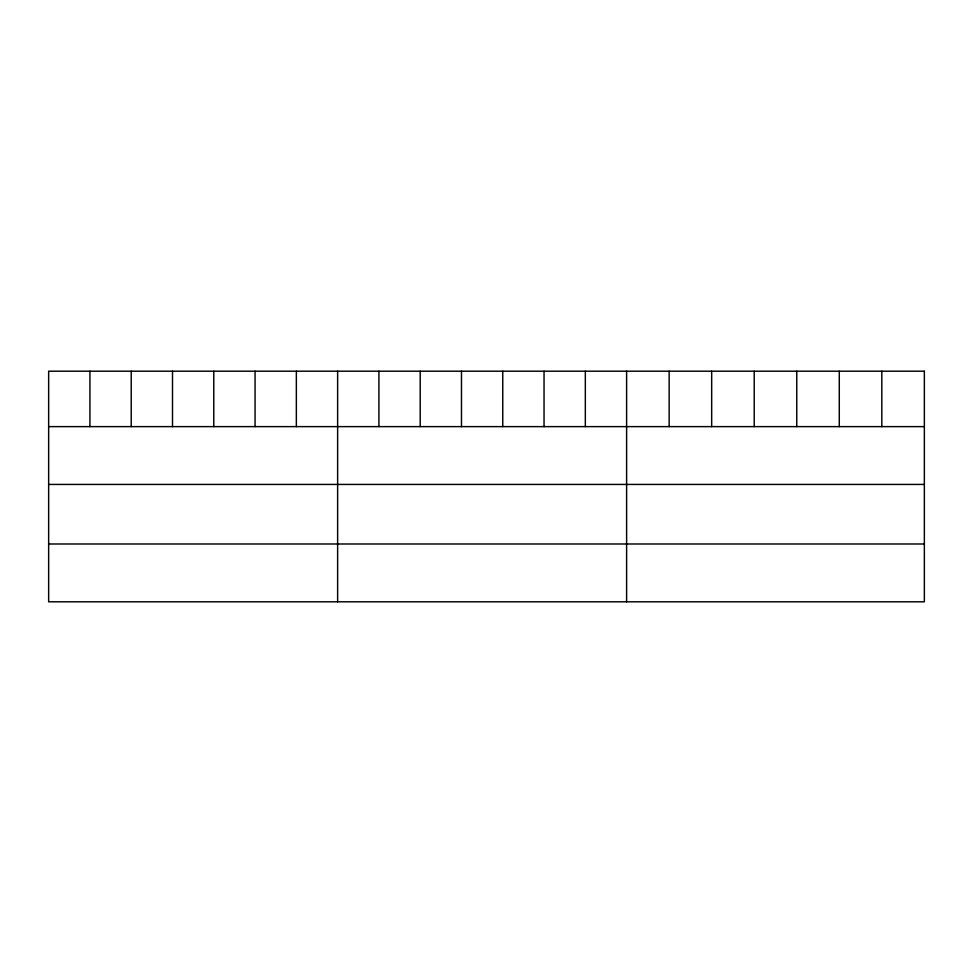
<?xml version="1.0" encoding="UTF-8"?>
<svg xmlns="http://www.w3.org/2000/svg" width="973" height="973" viewBox="0 0 973 973"><rect width="100%" height="100%" fill="white"/><g stroke="black" fill="none" stroke-linecap="round" stroke-linejoin="round"><path stroke-width="1.46" d="M48.65 426.624L924.35 426.624M48.65 484.432L924.35 484.432M48.65 543.992L924.35 543.992M881.818 371.2L881.818 426.624M839.285 371.2L839.285 426.624M796.753 371.2L796.753 426.624M754.209 371.2L754.209 426.624M711.677 371.2L711.677 426.624M669.144 371.2L669.144 426.624M626.612 371.2L626.612 601.801M585.332 371.2L585.332 426.624M544.041 371.2L544.041 426.624M502.761 371.2L502.761 426.624M461.482 371.2L461.482 426.624M420.202 371.2L420.202 426.624M378.911 371.2L378.911 426.624M337.631 371.2L337.631 601.801M296.351 371.2L296.351 426.624M255.06 371.2L255.06 426.624M213.78 371.2L213.78 426.624M172.501 371.2L172.501 426.624M131.221 371.2L131.221 426.624M89.93 371.2L89.93 426.624M924.35 371.2L48.65 371.2L48.65 601.801L924.35 601.801L924.35 371.2"/></g></svg>
